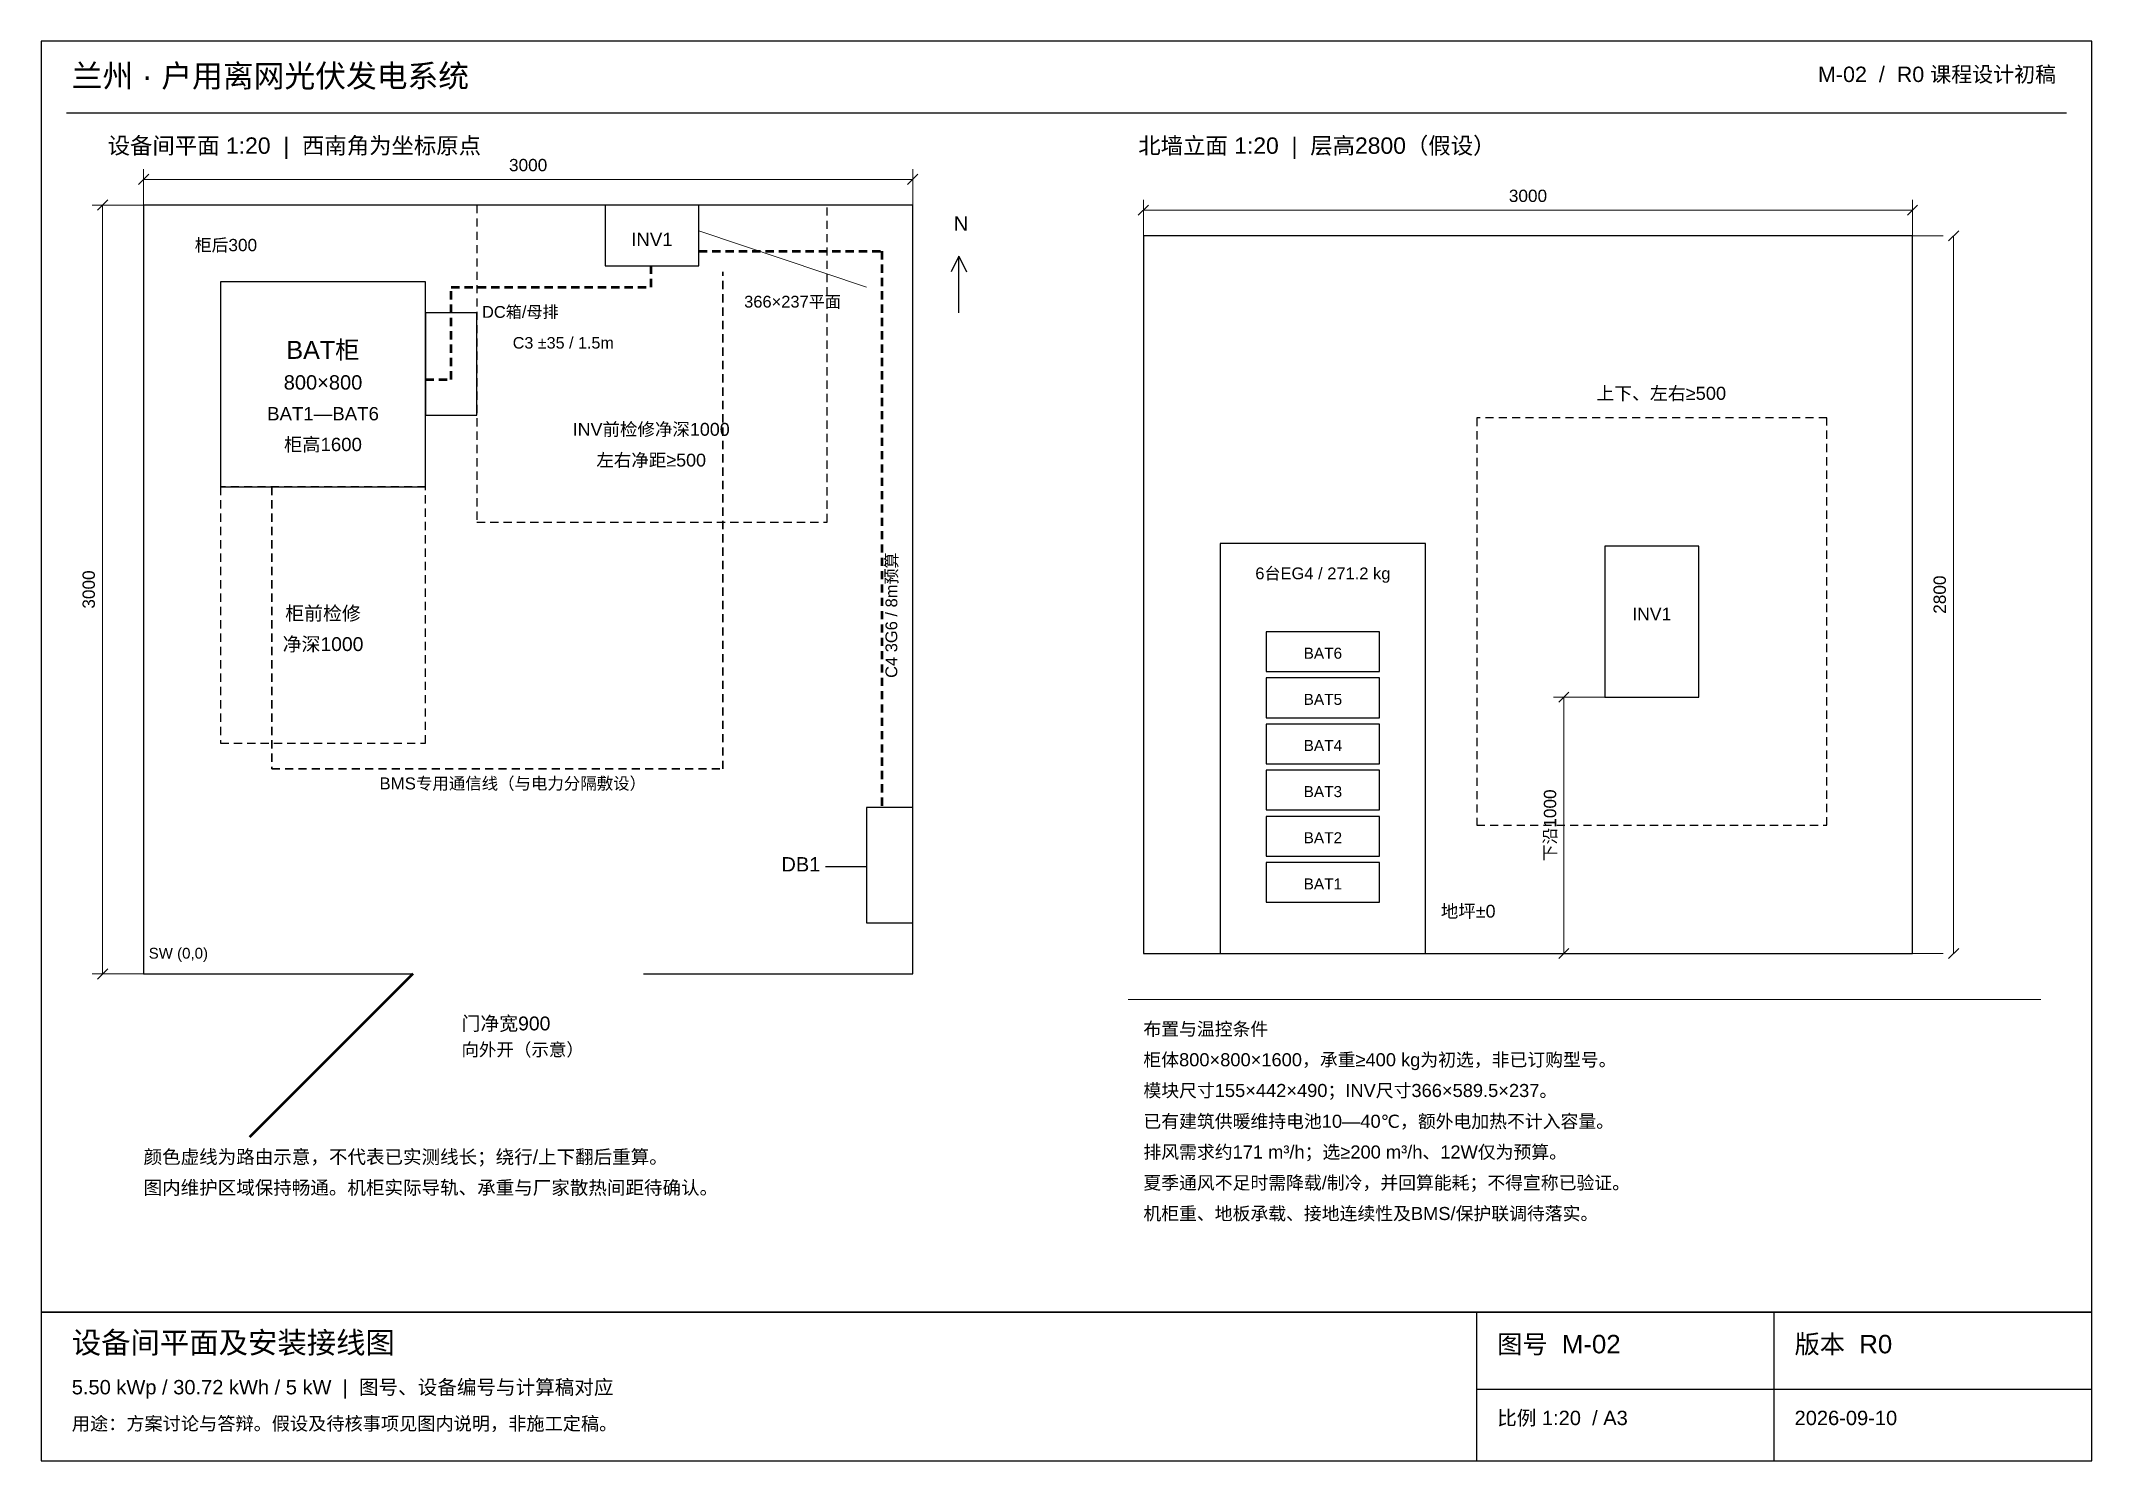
# Model space of a CAD drawing. Header units: millimetres. Extents: x 200 to 8200, y 200 to 5740.
import ezdxf
from ezdxf.enums import TextEntityAlignment as Align

# ---------------------------------------------------------------- set-up
doc = ezdxf.new("R2010")
doc.units = ezdxf.units.MM
doc.header["$LTSCALE"] = 20
doc.linetypes.add('DRAW_DASH', pattern=[2.6, 1.6, -1])
for name, color, linetype, lineweight, true_color in [('AC', 7, 'Continuous', 25, 0x805e23), ('CLEAR', 7, 'Continuous', 25, 0x82b2a2), ('COMM', 7, 'Continuous', 25, 0x8863a6), ('DIM', 7, 'Continuous', 25, 0x66727a), ('EQUIP', 7, 'Continuous', 25, 0x203b4a), ('FRAME', 7, 'Continuous', 25, 0x203b4a), ('HOLD', 7, 'Continuous', 25, 0xb14d31), ('NOTE', 7, 'Continuous', 25, 0x344852), ('PE', 7, 'Continuous', 25, 0x397b51), ('POS', 7, 'Continuous', 25, 0xb84336), ('STRUCT', 7, 'Continuous', 25, 0x656e79)]:
    doc.layers.add(name, color=color, linetype=linetype, lineweight=lineweight, true_color=true_color)
doc.styles.add('CN', font='Arial Unicode.ttf')

msp = doc.modelspace()

# ---------------------------------------------------------------- linework, layer by layer
at = {"layer": 'AC', "linetype": 'DRAW_DASH', "lineweight": 50}
for p, q in [((2766, 4920), (3480, 4920)), ((3480, 4920), (3480, 2750))]:
    msp.add_line(p, q, dxfattribs=at)
at = {"layer": 'AC', "linetype": 'CONTINUOUS', "lineweight": 25}
for p, q in [((3600, 2750), (3420, 2750)), ((3420, 2750), (3420, 2300)), ((3600, 2300), (3600, 2750)), ((3260, 2520), (3420, 2520)), ((3420, 2300), (3600, 2300))]:
    msp.add_line(p, q, dxfattribs=at)
at = {"layer": 'CLEAR', "linetype": 'DRAW_DASH', "lineweight": 25}
for p, q in [((3266, 5100), (1900, 5100)), ((1900, 5100), (1900, 3863)), ((3266, 3863), (3266, 5100)), ((7166, 4269.5), (5800, 4269.5)), ((5800, 4269.5), (5800, 2680)), ((7166, 2680), (7166, 4269.5)), ((1700, 4000), (900, 4000)), ((900, 4000), (900, 3000)), ((1700, 3000), (1700, 4000)), ((1900, 3863), (3266, 3863)), ((900, 3000), (1700, 3000)), ((5800, 2680), (7166, 2680))]:
    msp.add_line(p, q, dxfattribs=at)
at = {"layer": 'COMM', "linetype": 'DRAW_DASH', "lineweight": 30}
for p, q in [((2860, 2900), (2860, 4840)), ((1100, 4000), (1100, 2900)), ((1100, 2900), (2860, 2900))]:
    msp.add_line(p, q, dxfattribs=at)
at = {"layer": 'DIM', "linetype": 'CONTINUOUS', "lineweight": 18}
for p, q in [((580, 5180), (620, 5220)), ((3580, 5180), (3620, 5220)), ((420, 5080), (460, 5120)), ((4480, 5060), (4520, 5100)), ((7480, 5060), (7520, 5100)), ((2766, 5000), (3420, 4780)), ((7640, 4960), (7680, 5000)), ((6120, 3160), (6160, 3200)), ((6120, 2160), (6160, 2200)), ((7640, 2160), (7680, 2200)), ((420, 2080), (460, 2120))]:
    msp.add_line(p, q, dxfattribs=at)
at = {"layer": 'DIM', "linetype": 'CONTINUOUS', "lineweight": 13}
for p, q in [((600, 5100), (600, 5240)), ((600, 5200), (3600, 5200)), ((3600, 5100), (3600, 5240)), ((4500, 4980), (4500, 5120)), ((7500, 4980), (7500, 5120)), ((600, 5100), (400, 5100)), ((440, 2100), (440, 5100)), ((4500, 5080), (7500, 5080)), ((7500, 4980), (7620, 4980)), ((7660, 2180), (7660, 4980)), ((6300, 3180), (6100, 3180)), ((6140, 2180), (6140, 3180)), ((6300, 2180), (6100, 2180)), ((7500, 2180), (7620, 2180)), ((600, 2100), (400, 2100))]:
    msp.add_line(p, q, dxfattribs=at)
at = {"layer": 'EQUIP', "linetype": 'CONTINUOUS', "lineweight": 25}
for p, q in [((3600, 5100), (600, 5100)), ((600, 5100), (600, 2100)), ((2766, 5100), (2400, 5100)), ((2400, 5100), (2400, 4863)), ((2766, 4863), (2766, 5100)), ((3600, 2100), (3600, 5100)), ((3780, 4900), (3750, 4840)), ((3780, 4680), (3780, 4900)), ((3780, 4900), (3810, 4840)), ((1700, 4800), (900, 4800)), ((900, 4800), (900, 4000)), ((1700, 4000), (1700, 4800)), ((2400, 4863), (2766, 4863)), ((900, 4000), (1700, 4000)), ((5600, 3780), (4800, 3780)), ((4800, 3780), (4800, 2180)), ((5600, 2180), (5600, 3780)), ((6666, 3769.5), (6300, 3769.5)), ((6300, 3769.5), (6300, 3180)), ((6666, 3180), (6666, 3769.5)), ((5421, 3435), (4979, 3435)), ((4979, 3435), (4979, 3280)), ((5421, 3280), (5421, 3435)), ((4979, 3280), (5421, 3280)), ((5421, 3255), (4979, 3255)), ((4979, 3255), (4979, 3100)), ((5421, 3100), (5421, 3255)), ((6300, 3180), (6666, 3180)), ((4979, 3100), (5421, 3100)), ((5421, 3075), (4979, 3075)), ((4979, 3075), (4979, 2920)), ((5421, 2920), (5421, 3075)), ((4979, 2920), (5421, 2920)), ((5421, 2895), (4979, 2895)), ((4979, 2895), (4979, 2740)), ((5421, 2740), (5421, 2895)), ((4979, 2740), (5421, 2740)), ((5421, 2715), (4979, 2715)), ((4979, 2715), (4979, 2560)), ((5421, 2560), (5421, 2715)), ((4979, 2560), (5421, 2560)), ((5421, 2535), (4979, 2535)), ((4979, 2535), (4979, 2380)), ((5421, 2380), (5421, 2535)), ((4979, 2380), (5421, 2380)), ((4800, 2180), (5600, 2180)), ((600, 2100), (1650, 2100)), ((2550, 2100), (3600, 2100))]:
    msp.add_line(p, q, dxfattribs=at)
at = {"layer": 'EQUIP', "linetype": 'CONTINUOUS', "lineweight": 50}
msp.add_line((1650, 2100), (1013.6, 1463.6), dxfattribs=at)
at = {"layer": 'FRAME', "linetype": 'CONTINUOUS', "lineweight": 25}
for p, q in [((8200, 5740), (200, 5740)), ((200, 5740), (200, 200)), ((8200, 200), (8200, 5740)), ((300, 5460), (8100, 5460)), ((5800, 200), (5800, 780)), ((6960, 200), (6960, 780)), ((5800, 480), (8200, 480)), ((200, 200), (8200, 200))]:
    msp.add_line(p, q, dxfattribs=at)
at = {"layer": 'FRAME', "linetype": 'CONTINUOUS', "lineweight": 18}
msp.add_line((4440, 2000), (8000, 2000), dxfattribs=at)
at = {"layer": 'FRAME', "linetype": 'CONTINUOUS', "lineweight": 35}
msp.add_line((200, 780), (8200, 780), dxfattribs=at)
at = {"layer": 'POS', "linetype": 'DRAW_DASH', "lineweight": 50}
for p, q in [((2580, 4780), (2580, 4863)), ((1800, 4420), (1800, 4780)), ((1800, 4780), (2580, 4780)), ((1700, 4420), (1800, 4420))]:
    msp.add_line(p, q, dxfattribs=at)
at = {"layer": 'POS', "linetype": 'CONTINUOUS', "lineweight": 25}
for p, q in [((1900, 4680), (1700, 4680)), ((1700, 4680), (1700, 4280)), ((1900, 4280), (1900, 4680)), ((1700, 4280), (1900, 4280))]:
    msp.add_line(p, q, dxfattribs=at)
at = {"layer": 'STRUCT', "linetype": 'CONTINUOUS', "lineweight": 25}
for p, q in [((7500, 4980), (4500, 4980)), ((4500, 4980), (4500, 2180)), ((7500, 2180), (7500, 4980)), ((4500, 2180), (7500, 2180))]:
    msp.add_line(p, q, dxfattribs=at)

# ---------------------------------------------------------------- texts
at = {"layer": 'AC', "style": 'CN'}
msp.add_text('C4 3G6 / 8m预算', height=46, rotation=90, dxfattribs=at).set_placement((3540, 3500), align=Align.CENTER)
msp.add_text('DB1', height=56, dxfattribs=at).set_placement((3240, 2500), align=Align.RIGHT)
at = {"layer": 'COMM', "style": 'CN'}
msp.add_text('BMS专用通信线（与电力分隔敷设）', height=47, dxfattribs=at).set_placement((2040, 2820), align=Align.CENTER)
at = {"layer": 'DIM', "style": 'CN'}
for p in [(2100, 5232), (6000, 5112)]:
    msp.add_text('3000', height=48, dxfattribs=at).set_placement(p, align=Align.CENTER)
for s, height, p in [('柜后300', 48, (800, 4920)), ('地坪±0', 50, (5660, 2320)), ('SW (0,0)', 42, (620, 2160))]:
    msp.add_text(s, height=height, dxfattribs=at).set_placement(p)
for s, p in [('3000', (410, 3600)), ('2800', (7630, 3580)), ('下沿1000', (6110, 2680))]:
    msp.add_text(s, height=48, rotation=90, dxfattribs=at).set_placement(p, align=Align.CENTER)
at = {"layer": 'EQUIP', "style": 'CN'}
for s, height, p in [('INV1', 52, (2583, 4940)), ('BAT柜', 70, (1300, 4500)), ('INV1', 49, (6483, 3480))]:
    msp.add_text(s, height=height, dxfattribs=at).set_placement(p, align=Align.CENTER)
at = {"layer": 'FRAME', "style": 'CN'}
for s, height, p in [('兰州 · 户用离网光伏发电系统', 88, (320, 5560)), ('设备间平面及安装接线图', 84, (320, 620)), ('图号  M-02', 72, (5880, 620))]:
    msp.add_text(s, height=height, dxfattribs=at).set_placement(p)
at = {"layer": 'HOLD', "style": 'CN'}
msp.add_text('M-02  /  R0 课程设计初稿', height=60, dxfattribs=at).set_placement((8060, 5580), align=Align.RIGHT)
for s, height, p in [('版本  R0', 72, (7040, 620)), ('用途：方案讨论与答辩。假设及待核事项见图内说明，非施工定稿。', 52, (320, 320))]:
    msp.add_text(s, height=height, dxfattribs=at).set_placement(p)
at = {"layer": 'NOTE', "style": 'CN'}
for s, height, p in [('设备间平面 1:20  |  西南角为坐标原点', 64, (460, 5300)), ('北墙立面 1:20  |  层高2800（假设）', 64, (4480, 5300)), ('N', 56, (3760, 5000)), ('门净宽900', 54, (1840, 1880)), ('布置与温控条件', 51, (4500, 1860)), ('向外开（示意）', 50, (1840, 1780)), ('柜体800×800×1600，承重≥400 kg为初选，非已订购型号。', 51, (4500, 1740)), ('模块尺寸155×442×490；INV尺寸366×589.5×237。', 51, (4500, 1620)), ('已有建筑供暖维持电池10—40℃，额外电加热不计入容量。', 51, (4500, 1500)), ('颜色虚线为路由示意，不代表已实测线长；绕行/上下翻后重算。', 53, (600, 1360)), ('排风需求约171 m³/h；选≥200 m³/h、12W仅为预算。', 51, (4500, 1380)), ('图内维护区域保持畅通。机柜实际导轨、承重与厂家散热间距待确认。', 53, (600, 1240)), ('夏季通风不足时需降载/制冷，并回算能耗；不得宣称已验证。', 51, (4500, 1260)), ('机柜重、地板承载、接地连续性及BMS/保护联调待落实。', 51, (4500, 1140)), ('5.50 kWp / 30.72 kWh / 5 kW  |  图号、设备编号与计算稿对应', 56, (320, 460)), ('比例 1:20  / A3', 56, (5880, 340)), ('2026-09-10', 56, (7040, 340))]:
    msp.add_text(s, height=height, dxfattribs=at).set_placement(p)
msp.add_text('366×237平面', height=46, dxfattribs=at).set_placement((3320, 4700), align=Align.RIGHT)
for s, height, p in [('800×800', 56, (1300, 4380)), ('BAT1—BAT6', 52, (1300, 4260)), ('柜高1600', 52, (1300, 4140)), ('6台EG4 / 271.2 kg', 46, (5200, 3640)), ('BAT6', 43, (5200, 3330)), ('BAT5', 43, (5200, 3150)), ('BAT4', 43, (5200, 2970)), ('BAT3', 43, (5200, 2790)), ('BAT2', 43, (5200, 2610)), ('BAT1', 43, (5200, 2430))]:
    msp.add_text(s, height=height, dxfattribs=at).set_placement(p, align=Align.CENTER)
at = {"layer": 'PE', "style": 'CN'}
for s, height, p in [('上下、左右≥500', 51, (6520, 4340)), ('INV前检修净深1000', 50, (2580, 4200)), ('左右净距≥500', 50, (2580, 4080)), ('柜前检修', 54, (1300, 3480)), ('净深1000', 54, (1300, 3360))]:
    msp.add_text(s, height=height, dxfattribs=at).set_placement(p, align=Align.CENTER)
at = {"layer": 'POS', "style": 'CN'}
for s, height, p in [('DC箱/母排', 46, (1920, 4660)), ('C3 ±35 / 1.5m', 45, (2040, 4540))]:
    msp.add_text(s, height=height, dxfattribs=at).set_placement(p)

doc.saveas('drawing.dxf')
